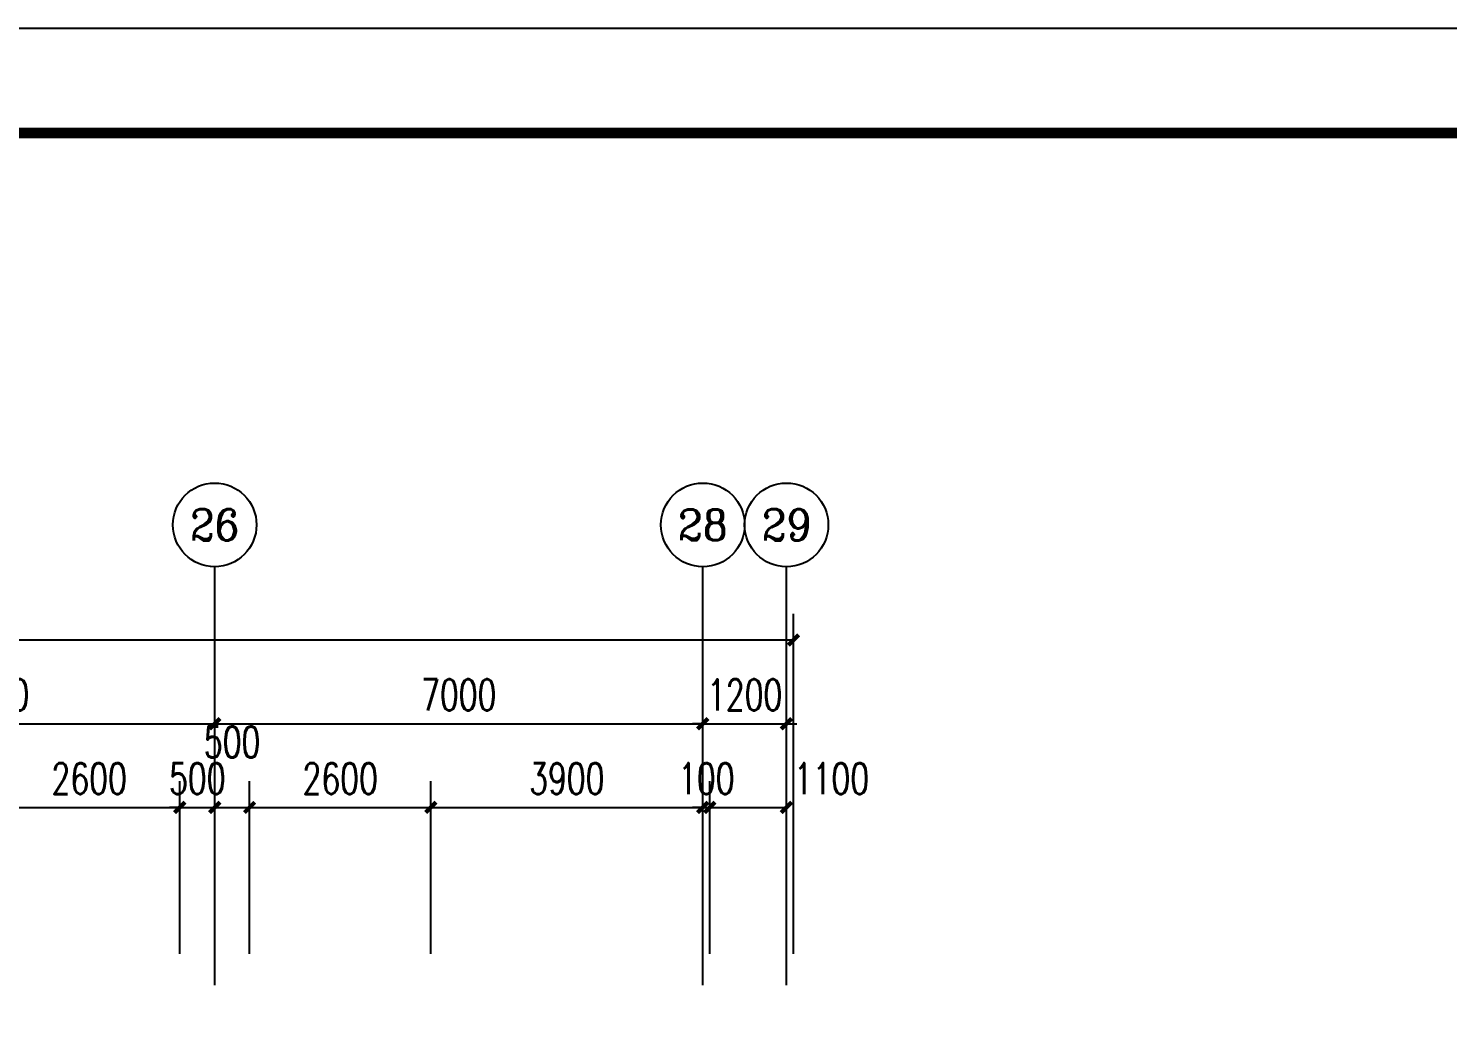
# Model space of a CAD drawing. Extents: x 1333527 to 1855755, y 1020844 to 1581249.
# Drawn here: x 1459502 to 1479856, y 1267994 to 1282088 of the extents above; entities that cross this region are included whole.
import ezdxf
from ezdxf.enums import TextEntityAlignment as Align

# ---------------------------------------------------------------- set-up
doc = ezdxf.new("R2010")
doc.units = 0
doc.header["$LTSCALE"] = 1000
doc.header["$PDSIZE"] = 5
doc.layers.add('1-建筑底图', color=8, linetype='Continuous', plot=False)
for name, color, linetype in [('AXIS_TEXT', 7, 'Continuous'), ('BTTK', 7, 'Continuous'), ('PUB_TITLE', 7, 'Continuous')]:
    doc.layers.add(name, color=color, linetype=linetype)
doc.styles.add('_TCH_AXIS', font='COMPLEX', dxfattribs={"bigfont": 'GBCBIG'})
doc.styles.add('_TCH_DIM_T3', font='SIMPLEX', dxfattribs={"width": 0.705882, "bigfont": 'GBCBIG'})
doc.styles.add('COMPLEX', font='COMPLEX')
doc.styles.add('HZ(TK)', font='geniso.shx', dxfattribs={"width": 0.9, "bigfont": 'hztxt.shx'})
doc.dimstyles.new('_TCH_ARCH&&150', dxfattribs={"dimtxt": 446.25, "dimasz": 150, "dimexe": 375, "dimexo": 450, "dimgap": 189.375, "dimtad": 1, "dimdec": 0, "dimzin": 0, "dimdsep": 46, "dimtxsty": '_TCH_DIM_T3', "dimblk": 'ARCHTICK', "dimcen": 0.09, "dimclrt": 7, "dimazin": 2, "dimtfac": 1, "dimtdec": 0, "dimtix": 1, "dimtmove": 2, "dimatfit": 3, "dimfxl": 1, "dimtolj": 1, "dimtzin": 0, "dimarcsym": 0})

# ---------------------------------------------------------------- blocks, each defined once
blk = doc.blocks.new('vhtemplate_2020年新竖式图框_A0')
at = {"layer": 'PUB_TITLE', "color": 7}
blk.add_lwpolyline([(0, 0), (1189, 0), (1189, 841), (0, 841)], close=True, dxfattribs=at)
at = {"layer": 'PUB_TITLE', "const_width": 1}
blk.add_lwpolyline([(25, 10), (1179, 10), (1179, 831), (25, 831)], close=True, dxfattribs=at)
at = {"layer": 'BTTK', "color": 4, "style": 'HZ(TK)', "width": 0.9}
for tag, p in [('合作单位', (1144, 743.5)), ('建设单位', (1144, 209.5)), ('工程名称', (1144, 176.5)), ('子项名称', (1154, 160)), ('图纸名称', (1144, 141))]:
    blk.add_attdef(tag, text='', height=3.5, dxfattribs=at).set_placement(p, align=Align.MIDDLE_CENTER)
for tag, p in [('注册证书号', (1156.5, 309.01)), ('注册印章号', (1156.5, 301.01)), ('设计号', (1154, 193)), ('图别', (1137.75, 34)), ('图号', (1170.25, 34)), ('版本号', (1137.75, 26)), ('日期', (1170.25, 26))]:
    blk.add_attdef(tag, text='', height=3.5, dxfattribs=at).set_placement(p, align=Align.MIDDLE)
blk = doc.blocks.new('_AXISO')
blk.add_circle((0, 0), 0.5)
at = {"layer": 'AXIS_TEXT', "style": 'COMPLEX', "width": 1.041667}
blk.add_attdef('A', text='', height=0.56, dxfattribs=at).set_placement((-0.25, -0.28), (0.25, -0.28), align=Align.FIT)
blk = doc.blocks.new('_ArchTick')
at = {"color": 0, "linetype": 'ByBlock', "const_width": 0.4}
blk.add_lwpolyline([(-0.5, -0.5), (0.5, 0.5)], dxfattribs=at)
blk = doc.blocks.new('*D391')
at = {"layer": '1-建筑底图', "color": 0, "lineweight": -2, "transparency": 16777216}
for p, q in [((100200, 91950), (100200, 94425)), ((102800, 91950), (102800, 94425)), ((100200, 94050), (102800, 94050))]:
    blk.add_line(p, q, dxfattribs=at)
at = {"layer": 'Defpoints', "color": 0}
for p in [(102800, 94050), (100200, 91500), (102800, 91500)]:
    blk.add_point(p, dxfattribs=at)
at = {"layer": '1-建筑底图', "color": 0, "lineweight": -2, "transparency": 16777216, "xscale": 150, "yscale": 150, "zscale": 150, "rotation": 180}
blk.add_blockref('_ArchTick', (100200, 94050), dxfattribs=at)
at = {"layer": '1-建筑底图', "color": 0, "lineweight": -2, "transparency": 16777216, "xscale": 150, "yscale": 150, "zscale": 150}
blk.add_blockref('_ArchTick', (102800, 94050), dxfattribs=at)
at = {"layer": '1-建筑底图', "color": 7, "transparency": 16777216, "insert": (101500, 94463), "char_height": 446.2, "attachment_point": 5, "style": '_TCH_DIM_T3'}
blk.add_mtext('\\A1;2600', dxfattribs=at)
blk = doc.blocks.new('*D392')
at = {"layer": '1-建筑底图', "color": 0, "lineweight": -2, "transparency": 16777216}
for p, q in [((102800, 91950), (102800, 94425)), ((103300, 91950), (103300, 94425)), ((102800, 94050), (102650, 94050)), ((102800, 94050), (103300, 94050)), ((103300, 94050), (103450, 94050))]:
    blk.add_line(p, q, dxfattribs=at)
at = {"layer": 'Defpoints', "color": 0}
for p in [(103300, 94050), (102800, 91500), (103300, 91500)]:
    blk.add_point(p, dxfattribs=at)
at = {"layer": '1-建筑底图', "color": 0, "lineweight": -2, "transparency": 16777216, "xscale": 150, "yscale": 150, "zscale": 150}
blk.add_blockref('_ArchTick', (102800, 94050), dxfattribs=at)
at = {"layer": '1-建筑底图', "color": 0, "lineweight": -2, "transparency": 16777216, "xscale": 150, "yscale": 150, "zscale": 150, "rotation": 180}
blk.add_blockref('_ArchTick', (103300, 94050), dxfattribs=at)
at = {"layer": '1-建筑底图', "color": 7, "transparency": 16777216, "insert": (103050, 94463), "char_height": 446.2, "attachment_point": 5, "style": '_TCH_DIM_T3'}
blk.add_mtext('\\A1;500', dxfattribs=at)
blk = doc.blocks.new('*D393')
at = {"layer": '1-建筑底图', "color": 0, "lineweight": -2, "transparency": 16777216}
for p, q in [((103300, 91950), (103300, 94425)), ((103800, 91950), (103800, 94425)), ((103300, 94050), (103800, 94050))]:
    blk.add_line(p, q, dxfattribs=at)
at = {"layer": 'Defpoints', "color": 0}
for p in [(103800, 94050), (103300, 91500), (103800, 91500)]:
    blk.add_point(p, dxfattribs=at)
at = {"layer": '1-建筑底图', "color": 0, "lineweight": -2, "transparency": 16777216, "xscale": 150, "yscale": 150, "zscale": 150, "rotation": 180}
blk.add_blockref('_ArchTick', (103300, 94050), dxfattribs=at)
at = {"layer": '1-建筑底图', "color": 0, "lineweight": -2, "transparency": 16777216, "xscale": 150, "yscale": 150, "zscale": 150}
blk.add_blockref('_ArchTick', (103800, 94050), dxfattribs=at)
at = {"layer": '1-建筑底图', "color": 7, "transparency": 16777216, "insert": (103550, 94988), "char_height": 446.2, "attachment_point": 5, "style": '_TCH_DIM_T3'}
blk.add_mtext('\\A1;500', dxfattribs=at)
blk = doc.blocks.new('*D394')
at = {"layer": '1-建筑底图', "color": 0, "lineweight": -2, "transparency": 16777216}
for p, q in [((103800, 91950), (103800, 94425)), ((106400, 91950), (106400, 94425)), ((103800, 94050), (106400, 94050))]:
    blk.add_line(p, q, dxfattribs=at)
at = {"layer": 'Defpoints', "color": 0}
for p in [(106400, 94050), (103800, 91500), (106400, 91500)]:
    blk.add_point(p, dxfattribs=at)
at = {"layer": '1-建筑底图', "color": 0, "lineweight": -2, "transparency": 16777216, "xscale": 150, "yscale": 150, "zscale": 150, "rotation": 180}
blk.add_blockref('_ArchTick', (103800, 94050), dxfattribs=at)
at = {"layer": '1-建筑底图', "color": 0, "lineweight": -2, "transparency": 16777216, "xscale": 150, "yscale": 150, "zscale": 150}
blk.add_blockref('_ArchTick', (106400, 94050), dxfattribs=at)
at = {"layer": '1-建筑底图', "color": 7, "transparency": 16777216, "insert": (105100, 94463), "char_height": 446.2, "attachment_point": 5, "style": '_TCH_DIM_T3'}
blk.add_mtext('\\A1;2600', dxfattribs=at)
blk = doc.blocks.new('*D395')
at = {"layer": '1-建筑底图', "color": 0, "lineweight": -2, "transparency": 16777216}
for p, q in [((106400, 91950), (106400, 94425)), ((110300, 91950), (110300, 94425)), ((106400, 94050), (110300, 94050))]:
    blk.add_line(p, q, dxfattribs=at)
at = {"layer": 'Defpoints', "color": 0}
for p in [(110300, 94050), (106400, 91500), (110300, 91500)]:
    blk.add_point(p, dxfattribs=at)
at = {"layer": '1-建筑底图', "color": 0, "lineweight": -2, "transparency": 16777216, "xscale": 150, "yscale": 150, "zscale": 150, "rotation": 180}
blk.add_blockref('_ArchTick', (106400, 94050), dxfattribs=at)
at = {"layer": '1-建筑底图', "color": 0, "lineweight": -2, "transparency": 16777216, "xscale": 150, "yscale": 150, "zscale": 150}
blk.add_blockref('_ArchTick', (110300, 94050), dxfattribs=at)
at = {"layer": '1-建筑底图', "color": 7, "transparency": 16777216, "insert": (108350, 94463), "char_height": 446.2, "attachment_point": 5, "style": '_TCH_DIM_T3'}
blk.add_mtext('\\A1;3900', dxfattribs=at)
blk = doc.blocks.new('*D396')
at = {"layer": '1-建筑底图', "color": 0, "lineweight": -2, "transparency": 16777216}
for p, q in [((110300, 91950), (110300, 94425)), ((110400, 91950), (110400, 94425)), ((110300, 94050), (110150, 94050)), ((110300, 94050), (110400, 94050)), ((110400, 94050), (110550, 94050))]:
    blk.add_line(p, q, dxfattribs=at)
at = {"layer": 'Defpoints', "color": 0}
for p in [(110400, 94050), (110300, 91500), (110400, 91500)]:
    blk.add_point(p, dxfattribs=at)
at = {"layer": '1-建筑底图', "color": 0, "lineweight": -2, "transparency": 16777216, "xscale": 150, "yscale": 150, "zscale": 150}
blk.add_blockref('_ArchTick', (110300, 94050), dxfattribs=at)
at = {"layer": '1-建筑底图', "color": 0, "lineweight": -2, "transparency": 16777216, "xscale": 150, "yscale": 150, "zscale": 150, "rotation": 180}
blk.add_blockref('_ArchTick', (110400, 94050), dxfattribs=at)
at = {"layer": '1-建筑底图', "color": 7, "transparency": 16777216, "insert": (110350, 94463), "char_height": 446.2, "attachment_point": 5, "style": '_TCH_DIM_T3'}
blk.add_mtext('\\A1;100', dxfattribs=at)
blk = doc.blocks.new('*D397')
at = {"layer": '1-建筑底图', "color": 0, "lineweight": -2, "transparency": 16777216}
for p, q in [((110400, 91950), (110400, 94425)), ((111500, 91950), (111500, 94425)), ((110400, 94050), (111500, 94050))]:
    blk.add_line(p, q, dxfattribs=at)
at = {"layer": 'Defpoints', "color": 0}
for p in [(111500, 94050), (110400, 91500), (111500, 91500)]:
    blk.add_point(p, dxfattribs=at)
at = {"layer": '1-建筑底图', "color": 0, "lineweight": -2, "transparency": 16777216, "xscale": 150, "yscale": 150, "zscale": 150, "rotation": 180}
blk.add_blockref('_ArchTick', (110400, 94050), dxfattribs=at)
at = {"layer": '1-建筑底图', "color": 0, "lineweight": -2, "transparency": 16777216, "xscale": 150, "yscale": 150, "zscale": 150}
blk.add_blockref('_ArchTick', (111500, 94050), dxfattribs=at)
at = {"layer": '1-建筑底图', "color": 7, "transparency": 16777216, "insert": (112145, 94463), "char_height": 446.2, "attachment_point": 5, "style": '_TCH_DIM_T3'}
blk.add_mtext('\\A1;1100', dxfattribs=at)
blk = doc.blocks.new('*D483')
at = {"layer": '1-建筑底图', "color": 0, "lineweight": -2, "transparency": 16777216}
for p, q in [((96900, 91950), (96900, 95625)), ((103300, 91950), (103300, 95625)), ((96900, 95250), (103300, 95250))]:
    blk.add_line(p, q, dxfattribs=at)
at = {"layer": 'Defpoints', "color": 0}
for p in [(103300, 95250), (96900, 91500), (103300, 91500)]:
    blk.add_point(p, dxfattribs=at)
at = {"layer": '1-建筑底图', "color": 0, "lineweight": -2, "transparency": 16777216, "xscale": 150, "yscale": 150, "zscale": 150, "rotation": 180}
blk.add_blockref('_ArchTick', (96900, 95250), dxfattribs=at)
at = {"layer": '1-建筑底图', "color": 0, "lineweight": -2, "transparency": 16777216, "xscale": 150, "yscale": 150, "zscale": 150}
blk.add_blockref('_ArchTick', (103300, 95250), dxfattribs=at)
at = {"layer": '1-建筑底图', "color": 7, "transparency": 16777216, "insert": (100100, 95663), "char_height": 446.2, "attachment_point": 5, "style": '_TCH_DIM_T3'}
blk.add_mtext('\\A1;6400', dxfattribs=at)
blk = doc.blocks.new('*D484')
at = {"layer": '1-建筑底图', "color": 0, "lineweight": -2, "transparency": 16777216}
for p, q in [((103300, 91950), (103300, 95625)), ((110300, 91950), (110300, 95625)), ((103300, 95250), (110300, 95250))]:
    blk.add_line(p, q, dxfattribs=at)
at = {"layer": 'Defpoints', "color": 0}
for p in [(110300, 95250), (103300, 91500), (110300, 91500)]:
    blk.add_point(p, dxfattribs=at)
at = {"layer": '1-建筑底图', "color": 0, "lineweight": -2, "transparency": 16777216, "xscale": 150, "yscale": 150, "zscale": 150, "rotation": 180}
blk.add_blockref('_ArchTick', (103300, 95250), dxfattribs=at)
at = {"layer": '1-建筑底图', "color": 0, "lineweight": -2, "transparency": 16777216, "xscale": 150, "yscale": 150, "zscale": 150}
blk.add_blockref('_ArchTick', (110300, 95250), dxfattribs=at)
at = {"layer": '1-建筑底图', "color": 7, "transparency": 16777216, "insert": (106800, 95663), "char_height": 446.2, "attachment_point": 5, "style": '_TCH_DIM_T3'}
blk.add_mtext('\\A1;7000', dxfattribs=at)
blk = doc.blocks.new('*D485')
at = {"layer": '1-建筑底图', "color": 0, "lineweight": -2, "transparency": 16777216}
for p, q in [((110300, 91950), (110300, 95625)), ((111500, 91950), (111500, 95625)), ((110300, 95250), (110150, 95250)), ((110300, 95250), (111500, 95250)), ((111500, 95250), (111650, 95250))]:
    blk.add_line(p, q, dxfattribs=at)
at = {"layer": 'Defpoints', "color": 0}
for p in [(111500, 95250), (110300, 91500), (111500, 91500)]:
    blk.add_point(p, dxfattribs=at)
at = {"layer": '1-建筑底图', "color": 0, "lineweight": -2, "transparency": 16777216, "xscale": 150, "yscale": 150, "zscale": 150}
blk.add_blockref('_ArchTick', (110300, 95250), dxfattribs=at)
at = {"layer": '1-建筑底图', "color": 0, "lineweight": -2, "transparency": 16777216, "xscale": 150, "yscale": 150, "zscale": 150, "rotation": 180}
blk.add_blockref('_ArchTick', (111500, 95250), dxfattribs=at)
at = {"layer": '1-建筑底图', "color": 7, "transparency": 16777216, "insert": (110900, 95663), "char_height": 446.2, "attachment_point": 5, "style": '_TCH_DIM_T3'}
blk.add_mtext('\\A1;1200', dxfattribs=at)
blk = doc.blocks.new('*D486')
at = {"layer": '1-建筑底图', "color": 0, "lineweight": -2, "transparency": 16777216}
for p, q in [((400, 91950), (400, 96825)), ((111600, 91950), (111600, 96825)), ((400, 96450), (111600, 96450))]:
    blk.add_line(p, q, dxfattribs=at)
at = {"layer": 'Defpoints', "color": 0}
for p in [(111600, 96450), (400, 91500), (111600, 91500)]:
    blk.add_point(p, dxfattribs=at)
at = {"layer": '1-建筑底图', "color": 0, "lineweight": -2, "transparency": 16777216, "xscale": 150, "yscale": 150, "zscale": 150, "rotation": 180}
blk.add_blockref('_ArchTick', (400, 96450), dxfattribs=at)
at = {"layer": '1-建筑底图', "color": 0, "lineweight": -2, "transparency": 16777216, "xscale": 150, "yscale": 150, "zscale": 150}
blk.add_blockref('_ArchTick', (111600, 96450), dxfattribs=at)
at = {"layer": '1-建筑底图', "color": 7, "transparency": 16777216, "insert": (56000, 96863), "char_height": 446.2, "attachment_point": 5, "style": '_TCH_DIM_T3'}
blk.add_mtext('\\A1;111200', dxfattribs=at)
blk = doc.blocks.new('1-一层建筑底图')
at = {"layer": '1-建筑底图', "color": 8}
for p, q in [((103300, 91500), (103300, 97500)), ((110300, 91500), (110300, 97500)), ((111500, 91500), (111500, 97500))]:
    blk.add_line(p, q, dxfattribs=at)
ref = blk.add_blockref('_AXISO', (103300, 98100), dxfattribs=dict(at, xscale=1200, yscale=1200, zscale=1200))
ref.add_attrib('A', '26', dxfattribs={"layer": 'AXIS_TEXT', "height": 450.98, "style": '_TCH_AXIS', "width": 0.970588}).set_placement((102945.7, 97874.5), (103654.3, 97874.5), align=Align.FIT)
ref = blk.add_blockref('_AXISO', (110300, 98100), dxfattribs=dict(at, xscale=1200, yscale=1200, zscale=1200))
ref.add_attrib('A', '28', dxfattribs={"layer": 'AXIS_TEXT', "height": 441.41, "style": '_TCH_AXIS'}).set_placement((109942.7, 97879.3), (110657.3, 97879.3), align=Align.FIT)
ref = blk.add_blockref('_AXISO', (111500, 98100), dxfattribs=dict(at, xscale=1200, yscale=1200, zscale=1200))
ref.add_attrib('A', '29', dxfattribs={"layer": 'AXIS_TEXT', "height": 450.98, "style": '_TCH_AXIS', "width": 0.970588}).set_placement((111145.7, 97874.5), (111854.3, 97874.5), align=Align.FIT)
for p1, p2, distance, picture, middle in [((400, 91500), (111600, 91500), 4950, '*D486', (56000, 96862.5)), ((96900, 91500), (103300, 91500), 3750, '*D483', (100100, 95662.5)), ((103300, 91500), (110300, 91500), 3750, '*D484', (106800, 95662.5)), ((110300, 91500), (111500, 91500), 3750, '*D485', (110900, 95662.5)), ((100200, 91500), (102800, 91500), 2550, '*D391', (101500, 94462.5)), ((102800, 91500), (103300, 91500), 2550, '*D392', (103050, 94462.5)), ((103800, 91500), (106400, 91500), 2550, '*D394', (105100, 94462.5)), ((106400, 91500), (110300, 91500), 2550, '*D395', (108350, 94462.5)), ((110300, 91500), (110400, 91500), 2550, '*D396', (110350, 94462.5))]:
    dim = blk.add_aligned_dim(p1=p1, p2=p2, distance=distance, dimstyle='_TCH_ARCH&&150', dxfattribs=at)
    dim.commit()
    dim.dimension.update_dxf_attribs({"geometry": picture, "text_midpoint": middle})
for base, p1, p2, picture, middle in [((103800, 94050), (103300, 91500), (103800, 91500), '*D393', (103550, 94987.5)), ((111500, 94050), (110400, 91500), (111500, 91500), '*D397', (112145, 94462.5))]:
    dim = blk.add_linear_dim(base=base, p1=p1, p2=p2, angle=0, dimstyle='_TCH_ARCH&&150', dxfattribs=at)
    dim.commit()
    dim.dimension.update_dxf_attribs({"geometry": picture, "text_midpoint": middle, "dimtype": 161})

msp = doc.modelspace()

# ---------------------------------------------------------------- linework, layer by layer
at = {"layer": 'PUB_TITLE'}
msp.add_lwpolyline([(1333527, 1155938), (1511877, 1155938), (1511877, 1282088), (1333527, 1282088)], close=True, dxfattribs=at)
at = {"layer": 'PUB_TITLE', "const_width": 150}
msp.add_lwpolyline([(1337277, 1157438), (1510377, 1157438), (1510377, 1280588), (1337277, 1280588)], close=True, dxfattribs=at)

# ---------------------------------------------------------------- block references
at = {"xscale": 150, "yscale": 150, "zscale": 150}
msp.add_blockref('vhtemplate_2020年新竖式图框_A0', (1333527, 1155938), dxfattribs=at)
at = {"layer": '1-建筑底图'}
msp.add_blockref('1-一层建筑底图', (1358874, 1176871), dxfattribs=at)

doc.saveas('drawing.dxf')
